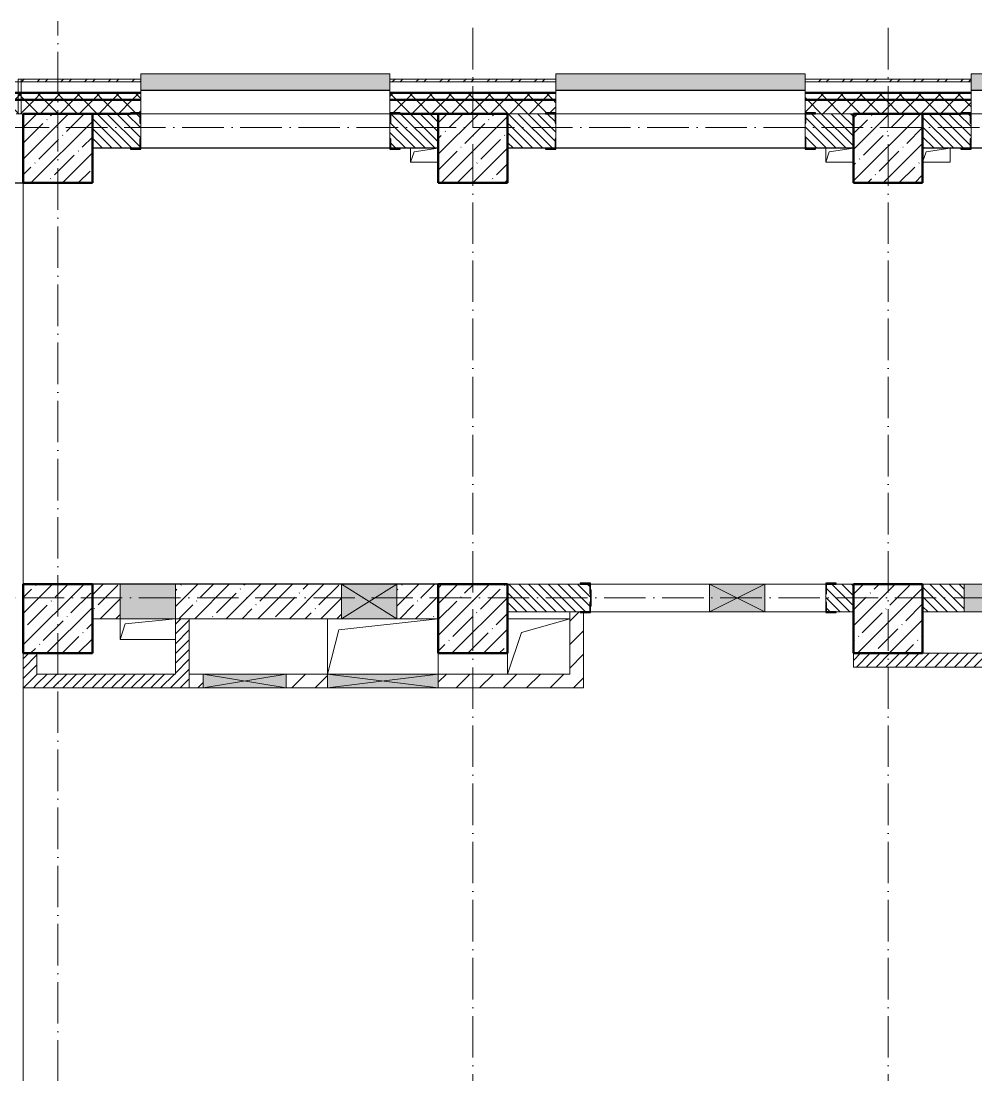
# Model space of a CAD drawing. Header units: millimetres. Extents: x -213536 to 1564669, y -45299 to 942238.
# Drawn here: x 588056 to 594956, y 288815 to 296432 of the extents above; entities that cross this region are included whole.
import ezdxf

# ---------------------------------------------------------------- set-up
doc = ezdxf.new("R2010")
doc.units = ezdxf.units.MM
doc.linetypes.add('50_200_ШТРИХ_1Т_ш5_п1_п1_', pattern=[700, 500, -100, 0, -100])
for name, color, linetype, lineweight in [('3) ЖБ 4м', 3, 'Continuous', 30), ('3.1) ЖБ окна 1.2 м', 102, 'Continuous', 30), ('A-DETL-GENF-OTLN', 7, 'Continuous', 9), ('A-FLOR-____-OTLN', 7, 'Continuous', 9), ('A-GENM-____-MCUT', 7, 'Continuous', 25), ('A-GENM-____-OTLN', 7, 'Continuous', 9), ('A-GENM-____-OTLN-1', 7, 'Continuous', 25), ('A-GLAZ-____-OTLN', 7, 'Continuous', 9), ('A-WALL-____-MCUT-1', 7, 'Continuous', 9), ('A-WALL-____-MCUT-2', 7, 'Continuous', 50), ('A-WALL-____-MCUT-3', 7, 'Continuous', 9), ('A-WALL-____-OTLN', 7, 'Continuous', 9), ('A-WALL-____-PATT-1', 7, 'Continuous', 9), ('A-WALL-FNSH-MCUT-1', 7, 'Continuous', 9), ('I-WALL-____-OTLN', 7, 'Continuous', 9), ('S-COLS-____-MCUT', 7, 'Continuous', 50), ('S-COLS-____-OTLN', 7, 'Continuous', 9), ('S-GRID-____-OTLN-1', 7, '50_200_ШТРИХ_1Т_ш5_п1_п1_', 9)]:
    doc.layers.add(name, color=color, linetype=linetype, lineweight=lineweight)
doc.layers.add('A-GLAZ-____-OTLN-1', color=7, linetype='Continuous', lineweight=9, true_color=0xc0c0c0)
pattern_1 = [(45, (549721.47, 286281.11), (-70.71068, 70.71068), []), (135, (549721.47, 286281.11), (-70.71068, -70.71068), [])]
pattern_2 = [(45, (549721.47, 286281.11), (-114.04925, 114.04925), []), (45, (549835.52, 286281.11), (-114.04925, 114.04925), [201.612, -40.322, 3.353, -36.97])]
pattern_3 = [(45, (549721.475, 286281.11), (-35.35534, 35.35534), [])]
pattern_4 = [(135, (549721.475, 286281.11), (-35.35534, -35.35534), [])]
pattern_5 = [(45, (549721.47, 286281.11), (-84.8528, 84.8528), [])]

# ---------------------------------------------------------------- blocks, each defined once
blk = doc.blocks.new('BSC_Колонна _Прямоугольная - 500х500-V107-АР1_План отверстий 3 этажа в осях 1-64_А-ГГ')
at = {"layer": 'S-COLS-____-OTLN'}
h = blk.add_hatch(dxfattribs=at)
h.set_pattern_fill('FP_130', color=256, style=0, pattern_type=2)
h.set_pattern_definition([(45, (-38600, -5831.04), (-114.04925, 114.04925), []), (45, (-38485.95, -5831.04), (-114.04925, 114.04925), [201.613, -40.323, 3.353, -36.97])])
h.paths.add_polyline_path([(-250, -250), (250, -250), (250, 250), (-250, 250)], flags=0)
at = {"layer": 'S-COLS-____-MCUT'}
for p, q in [((250, 250), (-250, 250)), ((-250, 250), (-250, -250)), ((250, -250), (250, 250)), ((-250, -250), (250, -250))]:
    blk.add_line(p, q, dxfattribs=at)
blk = doc.blocks.new('BSC_Колонна _Прямоугольная - 500х500-V109-АР1_План отверстий 3 этажа в осях 1-64_А-ГГ')
at = {"layer": 'S-COLS-____-OTLN'}
h = blk.add_hatch(dxfattribs=at)
h.set_pattern_fill('FP_132', color=256, style=0, pattern_type=2)
h.set_pattern_definition([(45, (-44600, -5831.04), (-114.04925, 114.04925), []), (45, (-44485.95, -5831.04), (-114.04925, 114.04925), [201.613, -40.323, 3.353, -36.97])])
h.paths.add_polyline_path([(-250, -250), (250, -250), (250, 250), (-250, 250)], flags=0)
at = {"layer": 'S-COLS-____-MCUT'}
for p, q in [((250, 250), (-250, 250)), ((-250, 250), (-250, -250)), ((250, -250), (250, 250)), ((-250, -250), (250, -250))]:
    blk.add_line(p, q, dxfattribs=at)
blk = doc.blocks.new('BSC_Колонна _Прямоугольная - 500х500-V151-АР1_План отверстий 3 этажа в осях 1-64_А-ГГ')
at = {"layer": 'S-COLS-____-OTLN'}
h = blk.add_hatch(dxfattribs=at)
h.set_pattern_fill('FP_174', color=256, style=0, pattern_type=2)
h.set_pattern_definition([(45, (-41600, -5831.04), (-114.04925, 114.04925), []), (45, (-41485.95, -5831.04), (-114.04925, 114.04925), [201.613, -40.323, 3.353, -36.97])])
h.paths.add_polyline_path([(-250, -250), (250, -250), (250, 250), (-250, 250)], flags=0)
at = {"layer": 'S-COLS-____-MCUT'}
for p, q in [((250, 250), (-250, 250)), ((-250, 250), (-250, -250)), ((250, -250), (250, 250)), ((-250, -250), (250, -250))]:
    blk.add_line(p, q, dxfattribs=at)
blk = doc.blocks.new('Фахверк_СКБ_Уголок - 250_2700-27497298-АР1_План отверстий 3 этажа в осях 1-64_А-ГГ')
at = {"layer": 'A-GENM-____-MCUT'}
for p, q in [((200, 181), (125, 181)), ((125, 181), (125, 106)), ((131, 106), (131, 175)), ((131, 175), (200, 175)), ((200, 175), (200, 181)), ((125, 106), (131, 106)), ((131, -6), (125, -6)), ((125, -6), (125, -81)), ((131, -75), (131, -6)), ((200, -75), (131, -75)), ((200, -81), (200, -75)), ((125, -81), (200, -81))]:
    blk.add_line(p, q, dxfattribs=at)
blk = doc.blocks.new('АР_Перемычка - АР_Перемычка-28704962-АР1_План отверстий 3 этажа в осях 1-64_А-ГГ')
at = {"layer": 'A-GENM-____-OTLN'}
blk.add_line((-350, -100), (-342, -100), dxfattribs=at)
blk = doc.blocks.new('Фахверк_СКБ_Уголок - 200_3960_зеркало-28268689-АР1_План отверстий 3 этажа в осях 1-64_А-ГГ')
at = {"layer": 'A-GENM-____-MCUT'}
for p, q in [((200, 156), (125, 156)), ((125, 156), (125, 81)), ((200, 150), (200, 156)), ((125, 81), (131, 81)), ((131, 81), (131, 150)), ((131, 150), (200, 150)), ((131, 19), (125, 19)), ((125, 19), (125, -56)), ((131, -50), (131, 19)), ((125, -56), (200, -56)), ((200, -50), (131, -50)), ((200, -56), (200, -50))]:
    blk.add_line(p, q, dxfattribs=at)
blk = doc.blocks.new('154_Стойка_СКБ_Уголок - СМ-2480_200-28346303-АР1_План отверстий 3 этажа в осях 1-64_А-ГГ')
at = {"layer": 'A-GENM-____-MCUT'}
for p, q in [((125, 156), (125, 81)), ((200, 156), (125, 156)), ((200, 150), (200, 156)), ((125, 81), (131, 81)), ((131, 81), (131, 150)), ((131, 150), (200, 150)), ((131, 19), (125, 19)), ((125, 19), (125, -56)), ((131, -50), (131, 19)), ((125, -56), (200, -56)), ((200, -50), (131, -50)), ((200, -56), (200, -50))]:
    blk.add_line(p, q, dxfattribs=at)
blk = doc.blocks.new('Стойка_Влож_Полоса боковая - Полоса-28213942-АР1_План отверстий 3 этажа в осях 1-64_А-ГГ')
at = {"layer": 'A-GENM-____-OTLN'}
for p, q in [((-5, 60), (0, 60)), ((-5, -60), (-5, 60)), ((0, 31), (0, -31)), ((0, -60), (-5, -60))]:
    blk.add_line(p, q, dxfattribs=at)
blk = doc.blocks.new('AR_Отверстие Ниша - Лючок-32404366-АР1_План отверстий 3 этажа в осях 1-64_А-ГГ')
at = {"layer": 'A-GLAZ-____-OTLN-1'}
blk.add_hatch(color=256, dxfattribs=at).paths.add_polyline_path([(-200, 125), (-200, -125), (200, -125), (200, 125)], flags=0)
at = {"layer": 'A-GLAZ-____-OTLN'}
for p, q in [((200, 125), (-200, 125)), ((-200, 125), (-200, -125)), ((200, -125), (200, 125)), ((-200, -125), (200, -125))]:
    blk.add_line(p, q, dxfattribs=at)
blk = doc.blocks.new('AR_Отверстие Ниша - Лючок-32404390-АР1_План отверстий 3 этажа в осях 1-64_А-ГГ')
at = {"layer": 'A-GLAZ-____-OTLN'}
blk.add_hatch(color=256, dxfattribs=at).paths.add_polyline_path([(-200, 100), (-200, -100), (200, -100), (200, 100)], flags=0)
for p, q in [((200, 100), (-200, 100)), ((200, -100), (200, 100)), ((-200, 31), (-200, -31)), ((-200, -100), (200, -100))]:
    blk.add_line(p, q, dxfattribs=at)
blk = doc.blocks.new('AR_Отверстие прямоугольное _в плите_ - AR_Отверстие прямоугольное _в плите_-30459225-АР1_План отверстий 3 этажа в осях 1-64_А-ГГ')
at = {"layer": 'A-GENM-____-OTLN'}
for p, q in [((-200, 75), (-200, -75)), ((-200, -75), (-162.5, 37.5)), ((-162.5, 37.5), (200, 75)), ((-200, -75), (200, -75))]:
    blk.add_line(p, q, dxfattribs=at)
blk = doc.blocks.new('AR_Отверстие прямоугольное _в плите_ - AR_Отверстие прямоугольное _в плите_-V180-АР1_План отверстий 3 этажа в осях 1-64_А-ГГ')
at = {"layer": 'A-GENM-____-OTLN'}
for p, q in [((-100, 50), (-100, -50)), ((-100, -50), (-75, 25)), ((-75, 25), (100, 50)), ((-100, -50), (100, -50))]:
    blk.add_line(p, q, dxfattribs=at)
blk = doc.blocks.new('AR_Отверстие прямоугольное _в плите_ - AR_Отверстие прямоугольное _в плите_-V181-АР1_План отверстий 3 этажа в осях 1-64_А-ГГ')
at = {"layer": 'A-GENM-____-OTLN'}
for p, q in [((-100, -50), (-75, 25)), ((-75, 25), (100, 50)), ((100, -50), (100, 50)), ((-100, -50), (100, -50))]:
    blk.add_line(p, q, dxfattribs=at)
blk = doc.blocks.new('AR_Отверстие прямоугольное _в плите_ - AR_Отверстие прямоугольное _в плите_-30552658-АР1_План отверстий 3 этажа в осях 1-64_А-ГГ')
at = {"layer": 'A-GENM-____-OTLN'}
for p, q in [((-400, 200), (-400, -200)), ((-320, 120), (400, 200)), ((-400, -200), (-320, 120)), ((400, -200), (400, -50))]:
    blk.add_line(p, q, dxfattribs=at)
blk = doc.blocks.new('AR_Отверстие прямоугольное _в плите_ - AR_Отверстие прямоугольное _в плите_-30552855-АР1_План отверстий 3 этажа в осях 1-64_А-ГГ')
at = {"layer": 'A-GENM-____-OTLN'}
for p, q in [((225, 200), (-225, 200)), ((-125, 100), (225, 200)), ((-225, -200), (-125, 100)), ((-225, -50), (-225, -200))]:
    blk.add_line(p, q, dxfattribs=at)
blk = doc.blocks.new('AR_Отверстие прямоугольное _в стене__БезПР - AR_Отверстие прямоугольное _в стене__БезПР-30590131-АР1_План отверстий 3 этажа в осях 1-64_А-ГГ')
at = {"layer": 'A-GLAZ-____-OTLN-1'}
blk.add_hatch(color=256, dxfattribs=at).paths.add_polyline_path([(200, 125), (-200, 125), (-200, -125), (200, -125)], flags=0)
at = {"layer": 'A-DETL-GENF-OTLN'}
for p, q in [((-200, -125), (-200, 125)), ((-200, 125), (200, 125)), ((200, 125), (-200, -125)), ((-200, 125), (200, -125)), ((200, 125), (-200, 125)), ((-200, 125), (-200, -125)), ((200, 125), (200, -125)), ((200, -125), (200, 125)), ((200, -125), (-200, -125)), ((-200, -125), (200, -125))]:
    blk.add_line(p, q, dxfattribs=at)
at = {"layer": 'A-GLAZ-____-OTLN'}
blk.add_line((200, 125), (-200, 125), dxfattribs=at)
blk = doc.blocks.new('Отлив_СКБ - Отлив витража_120_НВФ-31885687-АР1_План отверстий 3 этажа в осях 1-64_А-ГГ')
at = {"layer": 'A-GLAZ-____-OTLN-1'}
for points in [[(0, 0), (0, -2), (1800, -2), (1800, 0), (534.2, 0)], [(0, -2), (0, -120), (1800, -120), (1800, -2), (534.2, -2)]]:
    blk.add_hatch(color=256, dxfattribs=at).paths.add_polyline_path(points, flags=0)
at = {"layer": 'A-GLAZ-____-OTLN'}
for p, q in [((0, 0), (1800, 0)), ((1800, -2), (0, -2)), ((0, -120), (0, -83)), ((0, -120), (1800, -120)), ((1800, -83), (1800, -120))]:
    blk.add_line(p, q, dxfattribs=at)
blk = doc.blocks.new('Стены 4 - Стены 4-31195499-АР1_План отверстий 3 этажа в осях 1-64_А-ГГ')
at = {"layer": 'A-WALL-____-MCUT-3'}
for p, q in [((-1798.5, 41030.2), (-1798.5, 41010.2)), ((-1548.5, 41030.2), (-1798.5, 41030.2)), ((-1798.5, 41010.2), (-1548.5, 41010.2)), ((-1548.5, 41010.2), (-1548.5, 41030.2))]:
    blk.add_line(p, q, dxfattribs=at)
blk = doc.blocks.new('AR_Отверстие прямоугольное _в стене__БезПР - AR_Отверстие прямоугольное _в стене__БезПР-36788922-АР1_План отверстий 3 этажа в осях 1-64_А-ГГ')
at = {"layer": 'A-GLAZ-____-OTLN'}
blk.add_hatch(color=256, dxfattribs=at).paths.add_polyline_path([(300, -50), (300, 50), (-300, 50), (-300, -50)], flags=0)
at = {"layer": 'A-DETL-GENF-OTLN'}
for p, q in [((-300, -50), (-300, 50)), ((-300, 50), (300, 50)), ((300, 50), (-300, -50)), ((-300, 50), (300, -50)), ((300, 50), (-300, 50)), ((-300, 50), (-300, -50)), ((300, 50), (300, -50)), ((300, -50), (300, 50)), ((300, -50), (-300, -50)), ((-300, -50), (300, -50))]:
    blk.add_line(p, q, dxfattribs=at)
at = {"layer": 'A-GLAZ-____-OTLN'}
blk.add_line((300, 50), (-300, 50), dxfattribs=at)
blk = doc.blocks.new('AR_Отверстие прямоугольное _в стене__БезПР - AR_Отверстие прямоугольное _в стене__БезПР-36428632-АР1_План отверстий 3 этажа в осях 1-64_А-ГГ')
at = {"layer": 'A-GLAZ-____-OTLN'}
blk.add_hatch(color=256, dxfattribs=at).paths.add_polyline_path([(-200, -100), (200, -100), (200, 100), (-200, 100)], flags=0)
at = {"layer": 'A-DETL-GENF-OTLN'}
for p, q in [((-200, -100), (-200, 100)), ((-200, 100), (200, 100)), ((200, 100), (-200, -100)), ((-200, 100), (200, -100)), ((200, 100), (-200, 100)), ((-200, 100), (-200, -100)), ((200, 100), (200, -100)), ((200, -100), (200, 100)), ((200, -100), (-200, -100)), ((-200, -100), (200, -100))]:
    blk.add_line(p, q, dxfattribs=at)
at = {"layer": 'A-GLAZ-____-OTLN'}
blk.add_line((200, 100), (-200, 100), dxfattribs=at)
blk = doc.blocks.new('AR_Отверстие прямоугольное _в стене_ - AR_Отверстие прямоугольное _в стене__ОВ-36980490-АР1_План отверстий 3 этажа в осях 1-64_А-ГГ')
at = {"layer": 'A-GLAZ-____-OTLN'}
blk.add_hatch(color=256, dxfattribs=at).paths.add_polyline_path([(-400, -50), (400, -50), (400, 50), (-400, 50)], flags=0)
at = {"layer": 'A-DETL-GENF-OTLN'}
for p, q in [((-400, -50), (-400, 50)), ((-400, 50), (400, 50)), ((400, 50), (-400, -50)), ((-400, 50), (400, -50)), ((400, 50), (-400, 50)), ((-400, 50), (-400, -50)), ((400, 50), (400, -50)), ((400, -50), (400, 50)), ((400, -50), (-400, -50)), ((-400, -50), (400, -50))]:
    blk.add_line(p, q, dxfattribs=at)

msp = doc.modelspace()

# ---------------------------------------------------------------- hatches: boundary and pattern name
at = {"layer": 'A-WALL-____-PATT-1'}
h = msp.add_hatch(dxfattribs=at)
h.set_pattern_fill('FP_3', color=256, style=0, pattern_type=2)
h.set_pattern_definition([(45, (549721.47, 286281.11), (-85.53659, 85.53659), []), (45, (549778.5, 286281.11), (-85.53659, 85.53659), [])])
h.paths.add_polyline_path([(621586.5, 295992.2), (621586.5, 296012.2), (617721.5, 296012.2), (617721.5, 295992.2), (620406.4, 295992.2)], flags=0)
h.paths.add_polyline_path([(609801.6, 295992.2), (609921.5, 295992.2), (609921.5, 296012.2), (608721.5, 296012.2), (608721.5, 295992.2)], flags=0)
h.paths.add_polyline_path([(606266.7, 295992.2), (606921.5, 295992.2), (606921.5, 296012.2), (605721.5, 296012.2), (605721.5, 295992.2)], flags=0)
h.paths.add_polyline_path([(603921.5, 295992.2), (603921.5, 296012.2), (602721.5, 296012.2), (602721.5, 295992.2), (602731.7, 295992.2)], flags=0)
h.paths.add_polyline_path([(600921.5, 295992.2), (600921.5, 296012.2), (599721.5, 296012.2), (599721.5, 295992.2)], flags=0)
h.paths.add_polyline_path([(596721.5, 295992.2), (597921.5, 295992.2), (597921.5, 296012.2), (596721.5, 296012.2)], flags=0)
h.paths.add_polyline_path([(594921.5, 295992.2), (594921.5, 296012.2), (593721.5, 296012.2), (593721.5, 295992.2), (593894.4, 295992.2)], flags=0)
h.paths.add_polyline_path([(590721.5, 295992.2), (591921.5, 295992.2), (591921.5, 296012.2), (590721.5, 296012.2)], flags=0)
h.paths.add_polyline_path([(588921.5, 295992.2), (588921.5, 296012.2), (588056.5, 296012.2), (588056.5, 295992.2), (588592, 295992.2)], flags=0)
h = msp.add_hatch(dxfattribs=at)
h.set_pattern_fill('FP_1', color=256, style=0, pattern_type=2)
h.set_pattern_definition(pattern_1)
h.paths.add_polyline_path([(624071.5, 295862.2), (624071.5, 295912.2), (617721.5, 295912.2), (617721.5, 295862.2), (623941.3, 295862.2)], flags=0)
h.paths.add_polyline_path([(609801.6, 295862.2), (609921.5, 295862.2), (609921.5, 295912.2), (608721.5, 295912.2), (608721.5, 295862.2)], flags=0)
h.paths.add_polyline_path([(606921.5, 295862.2), (606921.5, 295912.2), (605721.5, 295912.2), (605721.5, 295862.2), (606266.7, 295862.2)], flags=0)
h.paths.add_polyline_path([(603921.5, 295862.2), (603921.5, 295912.2), (602721.5, 295912.2), (602721.5, 295862.2), (602731.7, 295862.2)], flags=0)
h.paths.add_polyline_path([(600921.5, 295862.2), (600921.5, 295912.2), (599721.5, 295912.2), (599721.5, 295862.2)], flags=0)
h.paths.add_polyline_path([(596721.5, 295862.2), (597921.5, 295862.2), (597921.5, 295912.2), (596721.5, 295912.2)], flags=0)
h.paths.add_polyline_path([(594921.5, 295862.2), (594921.5, 295912.2), (593721.5, 295912.2), (593721.5, 295862.2), (593894.4, 295862.2)], flags=0)
h.paths.add_polyline_path([(591921.5, 295862.2), (591921.5, 295912.2), (590721.5, 295912.2), (590721.5, 295862.2)], flags=0)
h.paths.add_polyline_path([(588592, 295862.2), (588921.5, 295862.2), (588921.5, 295912.2), (587521.5, 295912.2), (587521.5, 295862.2)], flags=0)
h.paths.add_polyline_path([(584521.5, 295862.2), (585721.5, 295862.2), (585721.5, 295912.2), (584521.5, 295912.2)], flags=0)
h.paths.add_polyline_path([(582721.5, 295862.2), (582721.5, 295912.2), (581521.5, 295912.2), (581522.2, 295862.2)], flags=0)
h.paths.add_polyline_path([(579721.5, 295862.2), (579721.5, 295912.2), (578521.5, 295912.2), (578521.5, 295862.2)], flags=0)
h.paths.add_polyline_path([(576721.5, 295862.2), (576721.5, 295912.2), (573551.5, 295912.2), (573551.5, 295862.2), (574452.3, 295862.2)], flags=0)
h = msp.add_hatch(dxfattribs=at)
h.set_pattern_fill('FP_1', color=256, style=0, pattern_type=2)
h.set_pattern_definition(pattern_1)
h.paths.add_polyline_path([(624071.5, 295762.2), (624071.5, 295862.2), (617721.5, 295862.2), (617721.5, 295768.2), (617796.5, 295768.2), (617796.5, 295762.2), (623941.3, 295762.2)], flags=0)
h.paths.add_polyline_path([(609801.6, 295762.2), (609846.5, 295762.2), (609846.5, 295768.2), (609921.5, 295768.2), (609921.5, 295862.2), (608721.5, 295862.2), (608721.5, 295768.2), (608796.5, 295768.2), (608796.5, 295762.2), (609571.5, 295762.2)], flags=0)
h.paths.add_polyline_path([(606846.5, 295762.2), (606846.5, 295768.2), (606921.5, 295768.2), (606921.5, 295862.2), (605721.5, 295862.2), (605721.5, 295768.2), (605796.5, 295768.2), (605796.5, 295762.2), (606266.7, 295762.2)], flags=0)
h.paths.add_polyline_path([(603846.5, 295762.2), (603846.5, 295768.2), (603921.5, 295768.2), (603921.5, 295862.2), (602721.5, 295862.2), (602721.5, 295768.2), (602796.5, 295768.2), (602796.5, 295762.2), (603571.5, 295762.2)], flags=0)
h.paths.add_polyline_path([(600846.5, 295762.2), (600846.5, 295768.2), (600921.5, 295768.2), (600921.5, 295862.2), (599721.5, 295862.2), (599721.5, 295768.2), (599796.5, 295768.2), (599796.5, 295762.2), (600071.5, 295762.2)], flags=0)
h.paths.add_polyline_path([(597846.5, 295762.2), (597846.5, 295768.2), (597921.5, 295768.2), (597921.5, 295862.2), (596721.5, 295862.2), (596721.5, 295768.2), (596796.5, 295768.2), (596796.5, 295762.2), (597429.3, 295762.2)], flags=0)
h.paths.add_polyline_path([(593796.5, 295762.2), (594846.5, 295762.2), (594846.5, 295768.2), (594921.5, 295768.2), (594921.5, 295862.2), (593721.5, 295862.2), (593721.5, 295768.2), (593796.5, 295768.2)], flags=0)
h.paths.add_polyline_path([(591071.5, 295762.2), (591846.5, 295762.2), (591846.5, 295768.2), (591921.5, 295768.2), (591921.5, 295862.2), (590721.5, 295862.2), (590721.5, 295768.2), (590796.5, 295768.2), (590796.5, 295762.2)], flags=0)
h.paths.add_polyline_path([(588592, 295762.2), (588846.5, 295762.2), (588846.5, 295768.2), (588921.5, 295768.2), (588921.5, 295862.2), (587521.5, 295862.2), (587521.5, 295762.2), (588571.5, 295762.2)], flags=0)
h.paths.add_polyline_path([(585057.1, 295762.2), (585646.5, 295762.2), (585646.5, 295768.2), (585721.5, 295768.2), (585721.5, 295862.2), (584521.5, 295862.2), (584521.5, 295762.2), (585021.5, 295762.2)], flags=0)
h.paths.add_polyline_path([(582646.5, 295762.2), (582646.5, 295768.2), (582721.5, 295768.2), (582721.5, 295862.2), (581521.5, 295862.2), (581522.2, 295768.2), (581596.5, 295768.2), (581596.5, 295762.2)], flags=0)
h.paths.add_polyline_path([(579646.5, 295762.2), (579646.5, 295768.2), (579721.5, 295768.2), (579721.5, 295862.2), (578521.5, 295862.2), (578521.5, 295762.2), (579021.5, 295762.2)], flags=0)
h.paths.add_polyline_path([(576646.5, 295762.2), (576646.5, 295768.2), (576721.5, 295768.2), (576721.5, 295862.2), (573551.5, 295862.2), (573551.5, 295762.2), (576021.5, 295762.2)], flags=0)
h = msp.add_hatch(dxfattribs=at)
h.set_pattern_fill('FP_6', color=256, style=0, pattern_type=2)
h.set_pattern_definition(pattern_4)
h.paths.add_polyline_path([(590796.5, 295512.2), (591071.5, 295512.2), (591071.5, 295762.2), (590727.5, 295762.2), (590727.5, 295693.2), (590721.5, 295693.2), (590721.5, 295581.2), (590727.5, 295581.2), (590727.5, 295512.2)], flags=0)
h.paths.add_polyline_path([(588571.5, 295512.2), (588915.5, 295512.2), (588915.5, 295581.2), (588921.5, 295581.2), (588921.5, 295693.2), (588915.5, 295693.2), (588915.5, 295762.2), (588571.5, 295762.2)], flags=0)
h = msp.add_hatch(dxfattribs=at)
h.set_pattern_fill('FP_6', color=256, style=0, pattern_type=2)
h.set_pattern_definition(pattern_4)
h.paths.add_polyline_path([(591915.5, 295512.2), (591915.5, 295581.2), (591921.5, 295581.2), (591921.5, 295693.2), (591915.5, 295693.2), (591915.5, 295762.2), (591571.5, 295762.2), (591571.5, 295512.2), (591846.5, 295512.2)], flags=0)
h.paths.add_polyline_path([(593894.4, 295512.2), (594071.5, 295512.2), (594071.5, 295762.2), (593727.5, 295762.2), (593727.5, 295693.2), (593721.5, 295693.2), (593721.5, 295581.2), (593727.5, 295581.2), (593727.5, 295512.2), (593796.5, 295512.2)], flags=0)
h = msp.add_hatch(dxfattribs=at)
h.set_pattern_fill('FP_6', color=256, style=0, pattern_type=2)
h.set_pattern_definition(pattern_4)
h.paths.add_polyline_path([(600071.5, 295512.2), (600071.5, 295762.2), (599727.5, 295762.2), (599727.5, 295693.2), (599721.5, 295693.2), (599721.5, 295581.2), (599727.5, 295581.2), (599727.5, 295512.2), (599796.5, 295512.2)], flags=0)
h.paths.add_polyline_path([(596727.5, 295512.2), (597915.5, 295512.2), (597915.5, 295581.2), (597921.5, 295581.2), (597921.5, 295693.2), (597915.5, 295693.2), (597915.5, 295762.2), (596727.5, 295762.2), (596727.5, 295693.2), (596721.5, 295693.2), (596721.5, 295581.2), (596727.5, 295581.2), (596727.5, 295513.4)], flags=0)
h.paths.add_polyline_path([(594571.5, 295512.2), (594915.5, 295512.2), (594915.5, 295581.2), (594921.5, 295581.2), (594921.5, 295693.2), (594915.5, 295693.2), (594915.5, 295762.2), (594571.5, 295762.2), (594571.5, 295615.5)], flags=0)
h = msp.add_hatch(dxfattribs=at)
h.set_pattern_fill('FP_38', color=256, style=0, pattern_type=2)
h.set_pattern_definition(pattern_2)
h.paths.add_polyline_path([(590371.5, 292112.2), (590371.5, 292362.2), (589171.5, 292362.2), (589171.5, 292112.2), (590359.5, 292112.2)], flags=0)
h.paths.add_polyline_path([(591071.5, 292112.2), (591071.5, 292362.2), (590771.5, 292362.2), (590771.5, 292112.2)], flags=0)
h.paths.add_polyline_path([(588771.5, 292112.2), (588771.5, 292362.2), (588571.5, 292362.2), (588571.5, 292112.2), (588592, 292112.2)], flags=0)
h = msp.add_hatch(dxfattribs=at)
h.set_pattern_fill('FP_6', color=256, style=0, pattern_type=2)
h.set_pattern_definition(pattern_4)
h.paths.add_polyline_path([(593894.4, 292162.2), (594071.5, 292162.2), (594071.5, 292362.2), (593877.5, 292362.2), (593877.5, 292293.2), (593871.5, 292293.2), (593871.5, 292231.2), (593877.5, 292231.2), (593877.5, 292162.2)], flags=0)
h.paths.add_polyline_path([(592165.5, 292162.2), (592165.5, 292231.2), (592171.5, 292231.2), (592171.5, 292293.2), (592165.5, 292293.2), (592165.5, 292362.2), (591571.5, 292362.2), (591571.5, 292162.2), (592126.9, 292162.2)], flags=0)
h = msp.add_hatch(dxfattribs=at)
h.set_pattern_fill('FP_6', color=256, style=0, pattern_type=2)
h.set_pattern_definition(pattern_4)
h.paths.add_polyline_path([(600071.5, 292162.2), (600071.5, 292362.2), (597327.5, 292362.2), (597327.5, 292293.2), (597321.5, 292293.2), (597321.5, 292231.2), (597327.5, 292231.2), (597327.5, 292162.2), (599196.8, 292162.2)], flags=0)
h.paths.add_polyline_path([(595515.5, 292162.2), (595515.5, 292231.2), (595521.5, 292231.2), (595521.5, 292293.2), (595515.5, 292293.2), (595515.5, 292362.2), (595277.5, 292362.2), (595277.5, 292293.2), (595271.5, 292293.2), (595271.5, 292231.2), (595277.5, 292231.2), (595277.5, 292162.2), (595446.5, 292162.2)], flags=0)
h.paths.add_polyline_path([(594571.5, 292162.2), (594871.5, 292162.2), (594871.5, 292362.2), (594571.5, 292362.2)], flags=0)
h = msp.add_hatch(dxfattribs=at)
h.set_pattern_fill('FP_5', color=256, style=0, pattern_type=2)
h.set_pattern_definition(pattern_3)
h.paths.add_polyline_path([(589271.5, 291612.2), (589271.5, 292112.2), (589171.5, 292112.2), (589171.5, 291612.2)], flags=0)
h = msp.add_hatch(dxfattribs=at)
h.set_pattern_fill('FP_4', color=256, style=0, pattern_type=2)
h.set_pattern_definition(pattern_5)
h.paths.add_polyline_path([(592121.5, 291612.2), (592121.5, 292156.2), (592096.5, 292156.2), (592096.5, 292162.2), (592021.5, 292162.2), (592021.5, 291612.2)], flags=0)
h = msp.add_hatch(dxfattribs=at)
h.set_pattern_fill('FP_5', color=256, style=0, pattern_type=2)
h.set_pattern_definition(pattern_3)
h.paths.add_polyline_path([(588171.5, 291612.2), (588171.5, 291862.2), (588071.5, 291862.2), (588071.5, 291612.2)], flags=0)
h = msp.add_hatch(dxfattribs=at)
h.set_pattern_fill('FP_5', color=256, style=0, pattern_type=2)
h.set_pattern_definition(pattern_3)
h.paths.add_polyline_path([(594071.5, 291762.2), (595371.5, 291762.2), (595371.5, 291862.2), (594071.5, 291862.2)], flags=0)
h = msp.add_hatch(dxfattribs=at)
h.set_pattern_fill('FP_5', color=256, style=0, pattern_type=2)
h.set_pattern_definition(pattern_3)
h.paths.add_polyline_path([(589171.5, 291612.2), (589171.5, 291712.2), (588171.5, 291712.2), (588171.5, 291612.2), (588592, 291612.2)], flags=0)
h = msp.add_hatch(dxfattribs=at)
h.set_pattern_fill('FP_4', color=256, style=0, pattern_type=2)
h.set_pattern_definition(pattern_5)
h.paths.add_polyline_path([(592021.5, 291612.2), (592021.5, 291712.2), (591071.5, 291712.2), (591071.5, 291612.2)], flags=0)
h.paths.add_polyline_path([(590271.5, 291612.2), (590271.5, 291712.2), (589971.5, 291712.2), (589971.5, 291612.2)], flags=0)
h.paths.add_polyline_path([(589271.5, 291612.2), (589371.5, 291612.2), (589371.5, 291712.2), (589271.5, 291712.2)], flags=0)
at = {"layer": 'S-COLS-____-OTLN'}
h = msp.add_hatch(dxfattribs=at)
h.set_pattern_fill('FP_38', color=256, style=0, pattern_type=2)
h.set_pattern_definition(pattern_2)
h.paths.add_polyline_path([(588071.5, 295262.2), (588571.5, 295262.2), (588571.5, 295762.2), (588071.5, 295762.2)], flags=0)
h = msp.add_hatch(dxfattribs=at)
h.set_pattern_fill('FP_38', color=256, style=0, pattern_type=2)
h.set_pattern_definition(pattern_2)
h.paths.add_polyline_path([(591071.5, 295262.2), (591571.5, 295262.2), (591571.5, 295762.2), (591071.5, 295762.2), (591071.5, 295615.5)], flags=0)
h = msp.add_hatch(dxfattribs=at)
h.set_pattern_fill('FP_38', color=256, style=0, pattern_type=2)
h.set_pattern_definition(pattern_2)
h.paths.add_polyline_path([(594071.5, 295262.2), (594571.5, 295262.2), (594571.5, 295762.2), (594071.5, 295762.2), (594071.5, 295615.5)], flags=0)

# ---------------------------------------------------------------- linework, layer by layer
at = {"layer": '3) ЖБ 4м'}
for points in [[(587521.5, 295512.2), (587521.5, 295262.2), (588571.5, 295262.2), (588571.5, 295512.2)], [(591071.5, 295512.2), (591071.5, 295262.2), (591571.5, 295262.2), (591571.5, 295512.2)], [(594071.5, 295512.2), (594071.5, 295262.2), (594571.5, 295262.2), (594571.5, 295512.2)], [(591071.5, 292362.2), (588071.5, 292362.2)], [(591571.5, 292362.2), (591071.5, 292362.2)], [(594571.5, 292362.2), (594071.5, 292362.2)], [(594071.5, 291862.2), (594071.5, 292162.2)]]:
    msp.add_lwpolyline(points, dxfattribs=at)
at = {"layer": '3.1) ЖБ окна 1.2 м'}
for points in [[(591071.5, 295512.2), (588577.5, 295512.2)], [(594071.5, 295512.2), (591571.5, 295512.2)], [(600071.5, 295512.2), (594571.5, 295512.2)]]:
    msp.add_lwpolyline(points, dxfattribs=at)
at = {"layer": 'A-FLOR-____-OTLN'}
for p, q in [((588071.5, 295262.2), (588071.5, 292362.2)), ((588771.5, 291962.2), (588771.5, 292112.2)), ((590271.5, 291712.2), (590271.5, 292112.2)), ((591571.5, 292112.2), (592021.5, 292112.2)), ((589171.5, 291962.2), (588771.5, 291962.2)), ((591071.5, 291862.2), (591071.5, 291712.2)), ((591571.5, 291712.2), (591571.5, 291862.2)), ((588071.5, 291612.2), (588071.5, 284862.2))]:
    msp.add_line(p, q, dxfattribs=at)
at = {"layer": 'A-WALL-____-MCUT-1'}
for p, q in [((588771.5, 292362.2), (588571.5, 292362.2)), ((590371.5, 292362.2), (589171.5, 292362.2)), ((591071.5, 292362.2), (590771.5, 292362.2)), ((588571.5, 292112.2), (588771.5, 292112.2)), ((589171.5, 292112.2), (590371.5, 292112.2)), ((590771.5, 292112.2), (591071.5, 292112.2))]:
    msp.add_line(p, q, dxfattribs=at)
at = {"layer": 'A-WALL-____-MCUT-2'}
for p, q in [((588921.5, 295912.2), (587521.5, 295912.2)), ((591921.5, 295912.2), (590721.5, 295912.2)), ((594921.5, 295912.2), (593721.5, 295912.2)), ((588921.5, 295862.2), (587521.5, 295862.2)), ((591921.5, 295862.2), (590721.5, 295862.2)), ((594921.5, 295862.2), (593721.5, 295862.2)), ((588571.5, 295762.2), (588846.5, 295762.2)), ((590796.5, 295762.2), (591071.5, 295762.2)), ((594571.5, 295762.2), (594846.5, 295762.2))]:
    msp.add_line(p, q, dxfattribs=at)
at = {"layer": 'A-WALL-____-MCUT-3'}
for p, q in [((588921.5, 295992.2), (587521.5, 295992.2)), ((588921.5, 295768.2), (588921.5, 295992.2)), ((591921.5, 295992.2), (590721.5, 295992.2)), ((590721.5, 295992.2), (590721.5, 295768.2)), ((591921.5, 295768.2), (591921.5, 295992.2)), ((594921.5, 295992.2), (593721.5, 295992.2)), ((593721.5, 295992.2), (593721.5, 295768.2)), ((594921.5, 295768.2), (594921.5, 295992.2)), ((588021.5, 295762.2), (588571.5, 295762.2)), ((588571.5, 295762.2), (588571.5, 295512.2)), ((591846.5, 295762.2), (591071.5, 295762.2)), ((591071.5, 295512.2), (591071.5, 295762.2)), ((591571.5, 295762.2), (591571.5, 295512.2)), ((594571.5, 295762.2), (593796.5, 295762.2)), ((594071.5, 295512.2), (594071.5, 295762.2)), ((594571.5, 295762.2), (594571.5, 295512.2)), ((588921.5, 295581.2), (588921.5, 295693.2)), ((590721.5, 295693.2), (590721.5, 295581.2)), ((591921.5, 295581.2), (591921.5, 295693.2)), ((593721.5, 295693.2), (593721.5, 295581.2)), ((594921.5, 295581.2), (594921.5, 295693.2)), ((588571.5, 295512.2), (588846.5, 295512.2)), ((590796.5, 295512.2), (591071.5, 295512.2)), ((591571.5, 295512.2), (591846.5, 295512.2)), ((593796.5, 295512.2), (594071.5, 295512.2)), ((594571.5, 295512.2), (594846.5, 295512.2)), ((592096.5, 292362.2), (591571.5, 292362.2)), ((594071.5, 292362.2), (593946.5, 292362.2)), ((594871.5, 292362.2), (594571.5, 292362.2)), ((593871.5, 292293.2), (593871.5, 292231.2)), ((591571.5, 292162.2), (592096.5, 292162.2)), ((593946.5, 292162.2), (594071.5, 292162.2)), ((594571.5, 292162.2), (594871.5, 292162.2))]:
    msp.add_line(p, q, dxfattribs=at)
at = {"layer": 'A-WALL-____-OTLN'}
for p, q in [((588921.5, 295762.2), (590721.5, 295762.2)), ((590721.5, 295762.2), (590721.5, 295762.2)), ((593721.5, 295762.2), (591921.5, 295762.2)), ((596721.5, 295762.2), (594921.5, 295762.2)), ((590721.5, 295512.2), (588921.5, 295512.2)), ((593721.5, 295512.2), (591921.5, 295512.2)), ((596721.5, 295512.2), (594921.5, 295512.2))]:
    msp.add_line(p, q, dxfattribs=at)
at = {"layer": 'A-WALL-FNSH-MCUT-1'}
for p, q in [((588921.5, 296012.2), (588056.5, 296012.2)), ((588056.5, 296012.2), (588056.5, 295992.2)), ((588921.5, 295992.2), (588921.5, 296012.2)), ((591921.5, 296012.2), (590721.5, 296012.2)), ((590721.5, 296012.2), (590721.5, 295992.2)), ((590721.5, 295992.2), (590721.5, 295992.2)), ((591921.5, 295992.2), (591921.5, 296012.2)), ((594921.5, 296012.2), (593721.5, 296012.2)), ((593721.5, 296012.2), (593721.5, 295992.2)), ((593721.5, 295992.2), (593721.5, 295992.2)), ((594921.5, 295992.2), (594921.5, 296012.2)), ((589171.5, 292112.2), (589171.5, 292112.2)), ((589171.5, 292112.2), (589171.5, 291712.2)), ((589271.5, 292112.2), (589271.5, 291612.2)), ((592021.5, 292162.2), (592021.5, 291712.2)), ((592121.5, 291612.2), (592121.5, 292156.2)), ((588071.5, 291862.2), (588071.5, 291612.2)), ((588171.5, 291712.2), (588171.5, 291862.2)), ((594071.5, 291862.2), (594071.5, 291762.2)), ((595271.5, 291862.2), (594571.5, 291862.2)), ((594071.5, 291762.2), (595371.5, 291762.2)), ((589171.5, 291712.2), (588171.5, 291712.2)), ((589371.5, 291712.2), (589271.5, 291712.2)), ((590271.5, 291712.2), (589971.5, 291712.2)), ((592021.5, 291712.2), (591071.5, 291712.2)), ((588071.5, 291612.2), (589271.5, 291612.2)), ((589271.5, 291612.2), (589371.5, 291612.2)), ((589971.5, 291612.2), (590271.5, 291612.2)), ((591071.5, 291612.2), (592121.5, 291612.2))]:
    msp.add_line(p, q, dxfattribs=at)
at = {"layer": 'I-WALL-____-OTLN'}
for p, q in [((592171.5, 292362.2), (593031.5, 292362.2)), ((593431.5, 292362.2), (593871.5, 292362.2)), ((593031.5, 292162.2), (592171.5, 292162.2)), ((593871.5, 292162.2), (593431.5, 292162.2))]:
    msp.add_line(p, q, dxfattribs=at)
at = {"layer": 'S-COLS-____-MCUT'}
for p, q in [((588571.5, 295762.2), (588071.5, 295762.2)), ((588071.5, 295762.2), (588071.5, 295262.2)), ((588571.5, 295262.2), (588571.5, 295762.2)), ((591571.5, 295762.2), (591071.5, 295762.2)), ((591071.5, 295762.2), (591071.5, 295262.2)), ((591571.5, 295262.2), (591571.5, 295762.2)), ((594571.5, 295762.2), (594071.5, 295762.2)), ((594071.5, 295762.2), (594071.5, 295262.2)), ((594571.5, 295262.2), (594571.5, 295762.2)), ((588071.5, 295262.2), (588571.5, 295262.2)), ((591071.5, 295262.2), (591571.5, 295262.2)), ((594071.5, 295262.2), (594571.5, 295262.2))]:
    msp.add_line(p, q, dxfattribs=at)
at = {"layer": 'S-GRID-____-OTLN-1', "color": 251, "ltscale": 0.6, "true_color": 0x636466}
for p, q in [((588321.5, 282044.9), (588321.5, 296431.7)), ((591321.5, 281798.5), (591321.5, 296431.7)), ((594321.5, 281798.5), (594321.5, 296431.7)), ((653795.9, 295662.2), (545291.6, 295662.2)), ((640040.3, 292262.2), (545052.7, 292262.2))]:
    msp.add_line(p, q, dxfattribs=at)

# ---------------------------------------------------------------- block references
at = {"layer": 'A-GENM-____-OTLN'}
for name, p in [('AR_Отверстие прямоугольное _в плите_ - AR_Отверстие прямоугольное _в плите_-V180-АР1_План отверстий 3 этажа в осях 1-64_А-ГГ', (590971.5, 295462.2)), ('AR_Отверстие прямоугольное _в плите_ - AR_Отверстие прямоугольное _в плите_-V180-АР1_План отверстий 3 этажа в осях 1-64_А-ГГ', (593971.5, 295462.2)), ('AR_Отверстие прямоугольное _в плите_ - AR_Отверстие прямоугольное _в плите_-V181-АР1_План отверстий 3 этажа в осях 1-64_А-ГГ', (594671.5, 295462.2)), ('AR_Отверстие прямоугольное _в плите_ - AR_Отверстие прямоугольное _в плите_-30459225-АР1_План отверстий 3 этажа в осях 1-64_А-ГГ', (588971.5, 292037.2)), ('AR_Отверстие прямоугольное _в плите_ - AR_Отверстие прямоугольное _в плите_-30552658-АР1_План отверстий 3 этажа в осях 1-64_А-ГГ', (590671.5, 291912.2)), ('AR_Отверстие прямоугольное _в плите_ - AR_Отверстие прямоугольное _в плите_-30552855-АР1_План отверстий 3 этажа в осях 1-64_А-ГГ', (591796.5, 291912.2)), ('АР_Перемычка - АР_Перемычка-28704962-АР1_План отверстий 3 этажа в осях 1-64_А-ГГ', (592171.5, 292262.2))]:
    msp.add_blockref(name, p, dxfattribs=at)
at = {"layer": 'A-GENM-____-OTLN', "rotation": 180}
msp.add_blockref('Стойка_Влож_Полоса боковая - Полоса-28213942-АР1_План отверстий 3 этажа в осях 1-64_А-ГГ', (592171.5, 292262.2), dxfattribs=at)
at = {"layer": 'A-GENM-____-OTLN-1', "rotation": 180}
for name, p in [('Фахверк_СКБ_Уголок - 250_2700-27497298-АР1_План отверстий 3 этажа в осях 1-64_А-ГГ', (589046.5, 295687.2)), ('Фахверк_СКБ_Уголок - 250_2700-27497298-АР1_План отверстий 3 этажа в осях 1-64_А-ГГ', (592046.5, 295687.2)), ('Фахверк_СКБ_Уголок - 250_2700-27497298-АР1_План отверстий 3 этажа в осях 1-64_А-ГГ', (595046.5, 295687.2)), ('154_Стойка_СКБ_Уголок - СМ-2480_200-28346303-АР1_План отверстий 3 этажа в осях 1-64_А-ГГ', (592296.5, 292312.2))]:
    msp.add_blockref(name, p, dxfattribs=at)
at = {"layer": 'A-GENM-____-OTLN-1'}
for name, p in [('Фахверк_СКБ_Уголок - 250_2700-27497298-АР1_План отверстий 3 этажа в осях 1-64_А-ГГ', (590596.5, 295587.2)), ('Фахверк_СКБ_Уголок - 250_2700-27497298-АР1_План отверстий 3 этажа в осях 1-64_А-ГГ', (593596.5, 295587.2)), ('Фахверк_СКБ_Уголок - 200_3960_зеркало-28268689-АР1_План отверстий 3 этажа в осях 1-64_А-ГГ', (593746.5, 292212.2))]:
    msp.add_blockref(name, p, dxfattribs=at)
at = {"layer": 'A-GLAZ-____-OTLN', "rotation": 180}
for name, p in [('Отлив_СКБ - Отлив витража_120_НВФ-31885687-АР1_План отверстий 3 этажа в осях 1-64_А-ГГ', (590721.5, 295929.2)), ('Отлив_СКБ - Отлив витража_120_НВФ-31885687-АР1_План отверстий 3 этажа в осях 1-64_А-ГГ', (593721.5, 295929.2)), ('Отлив_СКБ - Отлив витража_120_НВФ-31885687-АР1_План отверстий 3 этажа в осях 1-64_А-ГГ', (596721.5, 295929.2)), ('AR_Отверстие Ниша - Лючок-32404366-АР1_План отверстий 3 этажа в осях 1-64_А-ГГ', (588971.5, 292237.2)), ('AR_Отверстие прямоугольное _в стене__БезПР - AR_Отверстие прямоугольное _в стене__БезПР-30590131-АР1_План отверстий 3 этажа в осях 1-64_А-ГГ', (590571.5, 292237.2)), ('AR_Отверстие прямоугольное _в стене__БезПР - AR_Отверстие прямоугольное _в стене__БезПР-36428632-АР1_План отверстий 3 этажа в осях 1-64_А-ГГ', (593231.5, 292262.2)), ('AR_Отверстие Ниша - Лючок-32404390-АР1_План отверстий 3 этажа в осях 1-64_А-ГГ', (595071.5, 292262.2))]:
    msp.add_blockref(name, p, dxfattribs=at)
at = {"layer": 'A-GLAZ-____-OTLN'}
for name, p in [('AR_Отверстие прямоугольное _в стене__БезПР - AR_Отверстие прямоугольное _в стене__БезПР-36788922-АР1_План отверстий 3 этажа в осях 1-64_А-ГГ', (589671.5, 291662.2)), ('AR_Отверстие прямоугольное _в стене_ - AR_Отверстие прямоугольное _в стене__ОВ-36980490-АР1_План отверстий 3 этажа в осях 1-64_А-ГГ', (590671.5, 291662.2))]:
    msp.add_blockref(name, p, dxfattribs=at)
at = {"layer": 'A-WALL-____-OTLN', "rotation": 89.9999999999999}
msp.add_blockref('Стены 4 - Стены 4-31195499-АР1_План отверстий 3 этажа в осях 1-64_А-ГГ', (629066.7, 297560.7), dxfattribs=at)
at = {"layer": 'S-COLS-____-OTLN'}
for name, p in [('BSC_Колонна _Прямоугольная - 500х500-V107-АР1_План отверстий 3 этажа в осях 1-64_А-ГГ', (588321.5, 292112.2)), ('BSC_Колонна _Прямоугольная - 500х500-V151-АР1_План отверстий 3 этажа в осях 1-64_А-ГГ', (591321.5, 292112.2)), ('BSC_Колонна _Прямоугольная - 500х500-V109-АР1_План отверстий 3 этажа в осях 1-64_А-ГГ', (594321.5, 292112.2))]:
    msp.add_blockref(name, p, dxfattribs=at)

doc.saveas('drawing.dxf')
